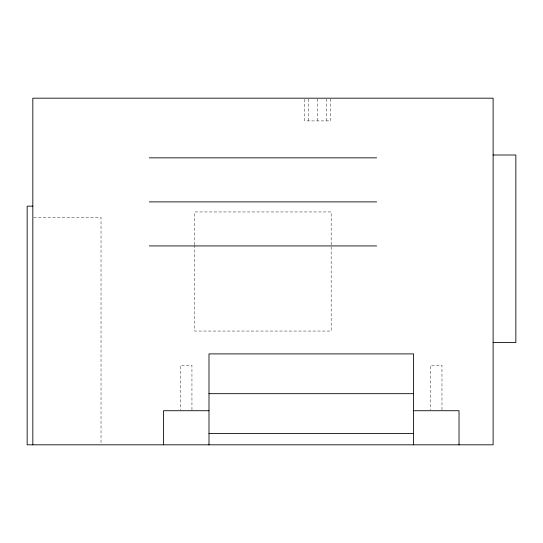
<?xml version="1.0" encoding="UTF-8"?>
<svg xmlns="http://www.w3.org/2000/svg" width="543" height="543" viewBox="0 0 543 543"><rect width="100%" height="100%" fill="white"/><g stroke="black" fill="none" stroke-linecap="round" stroke-linejoin="round"><path stroke-width="0.41" stroke-dasharray="2.71 2.04" d="M33.673 217.519L101.025 217.519L101.025 443.97M441.975 409.884L441.975 365.263L430.613 365.263L430.613 409.884M330.511 99.023L330.511 120.913L304.786 120.913L304.786 99.023M326.743 99.023L326.743 120.913M317.648 99.023L317.648 120.913M308.553 99.023L308.553 120.913M194.788 244.893L194.788 211.946L331.169 211.946L331.169 331.054L194.788 331.054L194.788 245.545M191.944 409.884L191.944 365.263L180.581 365.263L180.581 409.884"/><path stroke-width="0.81" d="M493.119 155.006L515.85 155.006L515.85 342.531L493.119 342.531M149.325 157.85L376.625 157.85M149.325 201.887L376.625 201.887M32.831 206.15L27.15 206.15L27.15 444.819L493.119 444.819L493.119 98.181L32.831 98.181L32.831 444.819M149.325 245.931L376.625 245.931M208.994 393.675L413.562 393.675M208.994 410.725L163.531 410.725L163.531 444.819M413.562 410.725L459.025 410.725L459.025 444.819M208.994 433.45L413.562 433.45M413.562 444.819L413.562 353.9L208.994 353.9L208.994 444.819"/></g></svg>
